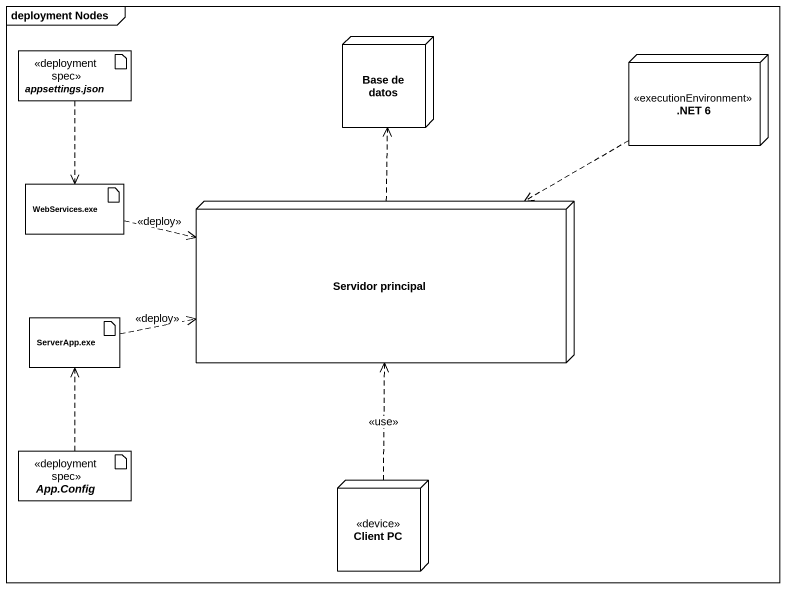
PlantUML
@startuml
mainframe deployment Nodes
artifact "appsettings.json" as appsettings_json <<deployment spec>>
node "Base de datos" as Base_de_datos
node ".NET 6" as NET_6 <<executionEnvironment>>
artifact "WebServices.exe" as WebServices_exe
node "Servidor principal" as Servidor_principal
artifact "ServerApp.exe" as ServerApp_exe
artifact "App.Config" as App_Config <<deployment spec>>
node "Client PC" as Client_PC <<device>>
appsettings_json ..> WebServices_exe
NET_6 .left.> Servidor_principal
WebServices_exe .right.> Servidor_principal : <<deploy>>
Servidor_principal .up.> Base_de_datos
ServerApp_exe .right.> Servidor_principal : <<deploy>>
App_Config .up.> ServerApp_exe
Client_PC .up.> Servidor_principal : <<use>>
@enduml
